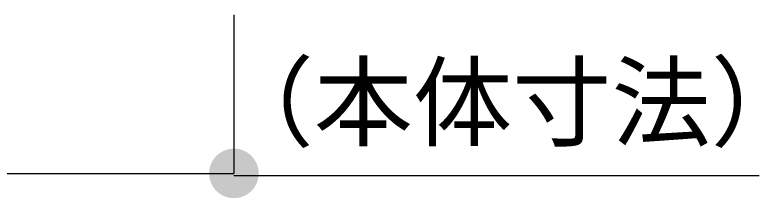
# Model space of a CAD drawing. Units: millimetres, scale not verified. Extents: x -8093 to 8093, y -5792 to 5792.
# Drawn here: x -3648 to -3086, y -3949 to -3810 of the extents above; entities that cross this region are included whole.
import ezdxf
from ezdxf.enums import TextEntityAlignment as Align

# ---------------------------------------------------------------- set-up
doc = ezdxf.new("R2010")
doc.units = ezdxf.units.MM
doc.header["$LTSCALE"] = 30
doc.layers.add('0-4_00クル-フ-6寸法', color=132, linetype='Continuous', lineweight=25)
doc.styles.add('ＭＳ ゴシック', font='')
doc.styles.get('ＭＳ ゴシック').set_extended_font_data('MS Gothic')

msp = doc.modelspace()

# ---------------------------------------------------------------- linework, layer by layer
at = {"layer": '0-4_00クル-フ-6寸法', "color": 4}
for p, q in [((-3482.45, -3810.09), (-3482.45, -3930.09)), ((-4047.6, -3930.09), (-3482.45, -3930.09)), ((-3482.45, -3931.59), (-3085.57, -3931.59))]:
    msp.add_line(p, q, dxfattribs=at)
at = {"layer": '0-4_00クル-フ-6寸法'}
for points in [[(-3482.45, -3930.09), (-3494.4, -3915.64), (-3492.49, -3914.25)], [(-3482.45, -3930.09), (-3492.49, -3914.25), (-3490.43, -3913.12)], [(-3482.45, -3930.09), (-3490.43, -3913.12), (-3488.24, -3912.25)], [(-3482.45, -3930.09), (-3488.24, -3912.25), (-3485.96, -3911.67)], [(-3482.45, -3930.09), (-3485.96, -3911.67), (-3483.63, -3911.37)], [(-3482.45, -3930.09), (-3483.63, -3911.37), (-3481.27, -3911.37)], [(-3482.45, -3930.09), (-3481.27, -3911.37), (-3478.93, -3911.67)], [(-3482.45, -3930.09), (-3478.93, -3911.67), (-3476.65, -3912.25)], [(-3482.45, -3930.09), (-3476.65, -3912.25), (-3474.46, -3913.12)], [(-3482.45, -3930.09), (-3474.46, -3913.12), (-3472.4, -3914.25)], [(-3482.45, -3930.09), (-3472.4, -3914.25), (-3470.5, -3915.64)], [(-3482.45, -3930.09), (-3498.88, -3921.05), (-3497.62, -3919.06)], [(-3482.45, -3930.09), (-3497.62, -3919.06), (-3496.12, -3917.25)], [(-3482.45, -3930.09), (-3496.12, -3917.25), (-3494.4, -3915.64)], [(-3482.45, -3930.09), (-3470.5, -3915.64), (-3468.78, -3917.25)], [(-3482.45, -3930.09), (-3468.78, -3917.25), (-3467.28, -3919.06)], [(-3482.45, -3930.09), (-3467.28, -3919.06), (-3466.02, -3921.05)], [(-3482.45, -3930.09), (-3501.05, -3927.74), (-3500.61, -3925.42)], [(-3482.45, -3930.09), (-3500.61, -3925.42), (-3499.88, -3923.18)], [(-3482.45, -3930.09), (-3499.88, -3923.18), (-3498.88, -3921.05)], [(-3482.45, -3930.09), (-3466.02, -3921.05), (-3465.01, -3923.18)], [(-3482.45, -3930.09), (-3465.01, -3923.18), (-3464.29, -3925.42)], [(-3482.45, -3930.09), (-3464.29, -3925.42), (-3463.85, -3927.74)], [(-3482.45, -3930.09), (-3501.2, -3930.09), (-3501.05, -3927.74)], [(-3482.45, -3930.09), (-3501.05, -3932.44), (-3501.2, -3930.09)], [(-3482.45, -3930.09), (-3500.61, -3934.75), (-3501.05, -3932.44)], [(-3482.45, -3930.09), (-3499.88, -3936.99), (-3500.61, -3934.75)], [(-3482.45, -3930.09), (-3498.88, -3939.12), (-3499.88, -3936.99)], [(-3482.45, -3930.09), (-3497.62, -3941.11), (-3498.88, -3939.12)], [(-3482.45, -3930.09), (-3496.12, -3942.92), (-3497.62, -3941.11)], [(-3482.45, -3930.09), (-3494.4, -3944.53), (-3496.12, -3942.92)], [(-3482.45, -3930.09), (-3492.49, -3945.92), (-3494.4, -3944.53)], [(-3482.45, -3930.09), (-3490.43, -3947.05), (-3492.49, -3945.92)], [(-3482.45, -3930.09), (-3488.24, -3947.92), (-3490.43, -3947.05)], [(-3482.45, -3930.09), (-3485.96, -3948.5), (-3488.24, -3947.92)], [(-3482.45, -3930.09), (-3483.63, -3948.8), (-3485.96, -3948.5)], [(-3482.45, -3930.09), (-3481.27, -3948.8), (-3483.63, -3948.8)], [(-3482.45, -3930.09), (-3463.85, -3927.74), (-3463.7, -3930.09)], [(-3482.45, -3930.09), (-3478.93, -3948.5), (-3481.27, -3948.8)], [(-3482.45, -3930.09), (-3476.65, -3947.92), (-3478.93, -3948.5)], [(-3482.45, -3930.09), (-3474.46, -3947.05), (-3476.65, -3947.92)], [(-3482.45, -3930.09), (-3472.4, -3945.92), (-3474.46, -3947.05)], [(-3482.45, -3930.09), (-3470.5, -3944.53), (-3472.4, -3945.92)], [(-3482.45, -3930.09), (-3468.78, -3942.92), (-3470.5, -3944.53)], [(-3482.45, -3930.09), (-3467.28, -3941.11), (-3468.78, -3942.92)], [(-3482.45, -3930.09), (-3466.02, -3939.12), (-3467.28, -3941.11)], [(-3482.45, -3930.09), (-3465.01, -3936.99), (-3466.02, -3939.12)], [(-3482.45, -3930.09), (-3464.29, -3934.75), (-3465.01, -3936.99)], [(-3482.45, -3930.09), (-3463.85, -3932.44), (-3464.29, -3934.75)], [(-3482.45, -3930.09), (-3463.7, -3930.09), (-3463.85, -3932.44)]]:
    msp.add_solid(points, dxfattribs=at)

# ---------------------------------------------------------------- texts
at = {"layer": '0-4_00クル-フ-6寸法', "color": 4, "style": 'ＭＳ ゴシック'}
msp.add_text('（本体寸法）', height=54.99, dxfattribs=at).set_placement((-3497.11, -3920.2), align=Align.BOTTOM_LEFT)

doc.saveas('drawing.dxf')
